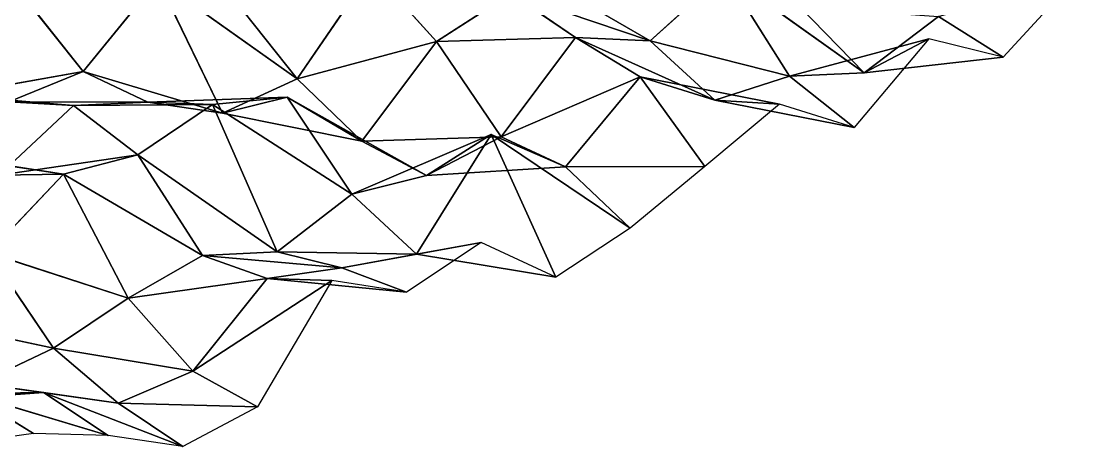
# Model space of a CAD drawing. Header units: metres. Extents: x -3703 to 431, y -1555 to 134.
# Drawn here: x -3354.5 to -3164.5, y -1554.9 to -1477.3 of the extents above; entities that cross this region are included whole.
import ezdxf

# ---------------------------------------------------------------- set-up
doc = ezdxf.new("R2010")
doc.units = ezdxf.units.M

msp = doc.modelspace()

# ---------------------------------------------------------------- linework, layer by layer
for p, q in [((-3291.4922, -1468.129, -7517.086), (-3304.9087, -1487.7152, -7540.2017)), ((-3304.9087, -1487.7152, -7540.2017), (-3291.4922, -1468.129, -7517.086)), ((-3291.4922, -1468.129, -7517.086), (-3279.8647, -1480.9845, -7554.538)), ((-3279.8647, -1480.9845, -7554.538), (-3291.4922, -1468.129, -7517.086)), ((-3227.988, -1468.756, -7515.113), (-3241.4043, -1480.8735, -7539.899)), ((-3241.4043, -1480.8735, -7539.899), (-3227.988, -1468.756, -7515.113)), ((-3202.944, -1486.6082, -7523.952), (-3227.988, -1468.756, -7515.113)), ((-3227.988, -1468.756, -7515.113), (-3216.3604, -1487.213, -7551.3125)), ((-3216.3604, -1487.213, -7551.3125), (-3227.988, -1468.756, -7515.113)), ((-3227.988, -1468.756, -7515.113), (-3202.944, -1486.6082, -7523.952)), ((-3329.9526, -1469.9124, -7531.3516), (-3343.3691, -1486.3613, -7555.1685)), ((-3343.3691, -1486.3613, -7555.1685), (-3329.9526, -1469.9124, -7531.3516)), ((-3304.9087, -1487.7152, -7540.2017), (-3329.9526, -1469.9124, -7531.3516)), ((-3329.9526, -1469.9124, -7531.3516), (-3318.3252, -1493.9022, -7566.3135)), ((-3318.3252, -1493.9022, -7566.3135), (-3329.9526, -1469.9124, -7531.3516)), ((-3329.9526, -1469.9124, -7531.3516), (-3304.9087, -1487.7152, -7540.2017)), ((-3164.4836, -1469.2146, -7513.177), (-3177.9001, -1483.8224, -7537.4062)), ((-3354.9966, -1471.7637, -7518.1064), (-3343.3691, -1486.3613, -7555.1685)), ((-3343.3691, -1486.3613, -7555.1685), (-3354.9966, -1471.7637, -7518.1064)), ((-3266.4482, -1472.3667, -7528.9697), (-3279.8647, -1480.9845, -7554.538)), ((-3279.8647, -1480.9845, -7554.538), (-3266.4482, -1472.3667, -7528.9697)), ((-3241.4043, -1480.8735, -7539.899), (-3266.4482, -1472.3667, -7528.9697)), ((-3266.4482, -1472.3667, -7528.9697), (-3254.8208, -1480.2748, -7567.528)), ((-3254.8208, -1480.2748, -7567.528), (-3266.4482, -1472.3667, -7528.9697)), ((-3266.4482, -1472.3667, -7528.9697), (-3241.4043, -1480.8735, -7539.899)), ((-3316.5361, -1473.0378, -7503.157), (-3304.9087, -1487.7152, -7540.2017)), ((-3304.9087, -1487.7152, -7540.2017), (-3316.5361, -1473.0378, -7503.157)), ((-3253.032, -1474.1725, -7501.071), (-3241.4043, -1480.8735, -7539.899)), ((-3241.4043, -1480.8735, -7539.899), (-3253.032, -1474.1725, -7501.071)), ((-3214.5715, -1474.7175, -7486.284), (-3202.944, -1486.6082, -7523.952)), ((-3202.944, -1486.6082, -7523.952), (-3214.5715, -1474.7175, -7486.284)), ((-3189.5276, -1476.5232, -7498.7114), (-3202.944, -1486.6082, -7523.952)), ((-3202.944, -1486.6082, -7523.952), (-3189.5276, -1476.5232, -7498.7114)), ((-3189.5276, -1476.5232, -7498.7114), (-3177.9001, -1483.8224, -7537.4062)), ((-3177.9001, -1483.8224, -7537.4062), (-3189.5276, -1476.5232, -7498.7114)), ((-3254.8208, -1480.2748, -7567.528), (-3279.8647, -1480.9845, -7554.538)), ((-3279.8647, -1480.9845, -7554.538), (-3254.8208, -1480.2748, -7567.528)), ((-3254.8208, -1480.2748, -7567.528), (-3268.2373, -1498.112, -7591.0347)), ((-3268.2373, -1498.112, -7591.0347), (-3254.8208, -1480.2748, -7567.528)), ((-3241.4043, -1480.8735, -7539.899), (-3254.8208, -1480.2748, -7567.528)), ((-3229.7769, -1491.5293, -7577.843), (-3254.8208, -1480.2748, -7567.528)), ((-3254.8208, -1480.2748, -7567.528), (-3241.4043, -1480.8735, -7539.899)), ((-3254.8208, -1480.2748, -7567.528), (-3243.1934, -1487.3425, -7606.274)), ((-3243.1934, -1487.3425, -7606.274), (-3254.8208, -1480.2748, -7567.528)), ((-3254.8208, -1480.2748, -7567.528), (-3229.7769, -1491.5293, -7577.843)), ((-3191.3164, -1480.543, -7565.6353), (-3216.3604, -1487.213, -7551.3125)), ((-3216.3604, -1487.213, -7551.3125), (-3191.3164, -1480.543, -7565.6353)), ((-3191.3164, -1480.543, -7565.6353), (-3204.733, -1496.4631, -7589.5703)), ((-3202.944, -1486.6082, -7523.952), (-3191.3164, -1480.543, -7565.6353)), ((-3191.3164, -1480.543, -7565.6353), (-3202.944, -1486.6082, -7523.952)), ((-3177.9001, -1483.8224, -7537.4062), (-3191.3164, -1480.543, -7565.6353)), ((-3279.8647, -1480.9845, -7554.538), (-3304.9087, -1487.7152, -7540.2017)), ((-3304.9087, -1487.7152, -7540.2017), (-3279.8647, -1480.9845, -7554.538)), ((-3279.8647, -1480.9845, -7554.538), (-3293.2812, -1498.8893, -7578.03)), ((-3293.2812, -1498.8893, -7578.03), (-3279.8647, -1480.9845, -7554.538)), ((-3279.8647, -1480.9845, -7554.538), (-3268.2373, -1498.112, -7591.0347)), ((-3268.2373, -1498.112, -7591.0347), (-3279.8647, -1480.9845, -7554.538)), ((-3216.3604, -1487.213, -7551.3125), (-3241.4043, -1480.8735, -7539.899)), ((-3241.4043, -1480.8735, -7539.899), (-3229.7769, -1491.5293, -7577.843)), ((-3229.7769, -1491.5293, -7577.843), (-3241.4043, -1480.8735, -7539.899)), ((-3241.4043, -1480.8735, -7539.899), (-3216.3604, -1487.213, -7551.3125)), ((-3177.9001, -1483.8224, -7537.4062), (-3202.944, -1486.6082, -7523.952)), ((-3202.944, -1486.6082, -7523.952), (-3177.9001, -1483.8224, -7537.4062)), ((-3343.3691, -1486.3613, -7555.1685), (-3368.413, -1490.8196, -7541.3403)), ((-3368.413, -1490.8196, -7541.3403), (-3343.3691, -1486.3613, -7555.1685)), ((-3343.3691, -1486.3613, -7555.1685), (-3356.7854, -1491.8448, -7581.4385)), ((-3356.7854, -1491.8448, -7581.4385), (-3343.3691, -1486.3613, -7555.1685)), ((-3318.3252, -1493.9022, -7566.3135), (-3343.3691, -1486.3613, -7555.1685)), ((-3343.3691, -1486.3613, -7555.1685), (-3331.7415, -1491.886, -7594.2603)), ((-3331.7415, -1491.886, -7594.2603), (-3343.3691, -1486.3613, -7555.1685)), ((-3343.3691, -1486.3613, -7555.1685), (-3318.3252, -1493.9022, -7566.3135)), ((-3304.9087, -1487.7152, -7540.2017), (-3318.3252, -1493.9022, -7566.3135)), ((-3318.3252, -1493.9022, -7566.3135), (-3304.9087, -1487.7152, -7540.2017)), ((-3304.9087, -1487.7152, -7540.2017), (-3293.2812, -1498.8893, -7578.03)), ((-3293.2812, -1498.8893, -7578.03), (-3304.9087, -1487.7152, -7540.2017)), ((-3243.1934, -1487.3425, -7606.274), (-3268.2373, -1498.112, -7591.0347)), ((-3268.2373, -1498.112, -7591.0347), (-3243.1934, -1487.3425, -7606.274)), ((-3243.1934, -1487.3425, -7606.274), (-3256.6096, -1503.4966, -7630.1577)), ((-3256.6096, -1503.4966, -7630.1577), (-3243.1934, -1487.3425, -7606.274)), ((-3229.7769, -1491.5293, -7577.843), (-3243.1934, -1487.3425, -7606.274)), ((-3218.1494, -1492.2335, -7618.0117), (-3243.1934, -1487.3425, -7606.274)), ((-3243.1934, -1487.3425, -7606.274), (-3229.7769, -1491.5293, -7577.843)), ((-3243.1934, -1487.3425, -7606.274), (-3231.5657, -1503.4424, -7643.001)), ((-3231.5657, -1503.4424, -7643.001), (-3243.1934, -1487.3425, -7606.274)), ((-3243.1934, -1487.3425, -7606.274), (-3218.1494, -1492.2335, -7618.0117)), ((-3216.3604, -1487.213, -7551.3125), (-3229.7769, -1491.5293, -7577.843)), ((-3229.7769, -1491.5293, -7577.843), (-3216.3604, -1487.213, -7551.3125)), ((-3202.944, -1486.6082, -7523.952), (-3216.3604, -1487.213, -7551.3125)), ((-3216.3604, -1487.213, -7551.3125), (-3202.944, -1486.6082, -7523.952)), ((-3216.3604, -1487.213, -7551.3125), (-3204.733, -1496.4631, -7589.5703)), ((-3204.733, -1496.4631, -7589.5703), (-3216.3604, -1487.213, -7551.3125)), ((-3345.158, -1492.4833, -7621.622), (-3370.202, -1490.4026, -7609.2563)), ((-3370.202, -1490.4026, -7609.2563), (-3345.158, -1492.4833, -7621.622)), ((-3331.7415, -1491.886, -7594.2603), (-3356.7854, -1491.8448, -7581.4385)), ((-3356.7854, -1491.8448, -7581.4385), (-3345.158, -1492.4833, -7621.622)), ((-3345.158, -1492.4833, -7621.622), (-3356.7854, -1491.8448, -7581.4385)), ((-3356.7854, -1491.8448, -7581.4385), (-3331.7415, -1491.886, -7594.2603)), ((-3331.7415, -1491.886, -7594.2603), (-3345.158, -1492.4833, -7621.622)), ((-3345.158, -1492.4833, -7621.622), (-3331.7415, -1491.886, -7594.2603)), ((-3306.6975, -1491.0125, -7607.287), (-3331.7415, -1491.886, -7594.2603)), ((-3331.7415, -1491.886, -7594.2603), (-3306.6975, -1491.0125, -7607.287)), ((-3318.3252, -1493.9022, -7566.3135), (-3331.7415, -1491.886, -7594.2603)), ((-3331.7415, -1491.886, -7594.2603), (-3318.3252, -1493.9022, -7566.3135)), ((-3331.7415, -1491.886, -7594.2603), (-3320.114, -1492.2869, -7634.497)), ((-3320.114, -1492.2869, -7634.497), (-3331.7415, -1491.886, -7594.2603)), ((-3306.6975, -1491.0125, -7607.287), (-3320.114, -1492.2869, -7634.497)), ((-3320.114, -1492.2869, -7634.497), (-3306.6975, -1491.0125, -7607.287)), ((-3318.3252, -1493.9022, -7566.3135), (-3306.6975, -1491.0125, -7607.287)), ((-3306.6975, -1491.0125, -7607.287), (-3318.3252, -1493.9022, -7566.3135)), ((-3293.2812, -1498.8893, -7578.03), (-3306.6975, -1491.0125, -7607.287)), ((-3281.6536, -1505.0519, -7616.979), (-3306.6975, -1491.0125, -7607.287)), ((-3306.6975, -1491.0125, -7607.287), (-3293.2812, -1498.8893, -7578.03)), ((-3306.6975, -1491.0125, -7607.287), (-3295.07, -1508.407, -7643.724)), ((-3295.07, -1508.407, -7643.724), (-3306.6975, -1491.0125, -7607.287)), ((-3306.6975, -1491.0125, -7607.287), (-3281.6536, -1505.0519, -7616.979)), ((-3204.733, -1496.4631, -7589.5703), (-3229.7769, -1491.5293, -7577.843)), ((-3229.7769, -1491.5293, -7577.843), (-3218.1494, -1492.2335, -7618.0117)), ((-3218.1494, -1492.2335, -7618.0117), (-3229.7769, -1491.5293, -7577.843)), ((-3229.7769, -1491.5293, -7577.843), (-3204.733, -1496.4631, -7589.5703)), ((-3345.158, -1492.4833, -7621.622), (-3358.5742, -1505.0293, -7646.312)), ((-3358.5742, -1505.0293, -7646.312), (-3345.158, -1492.4833, -7621.622)), ((-3320.114, -1492.2869, -7634.497), (-3345.158, -1492.4833, -7621.622)), ((-3345.158, -1492.4833, -7621.622), (-3320.114, -1492.2869, -7634.497)), ((-3345.158, -1492.4833, -7621.622), (-3333.5303, -1501.366, -7659.9624)), ((-3333.5303, -1501.366, -7659.9624), (-3345.158, -1492.4833, -7621.622)), ((-3320.114, -1492.2869, -7634.497), (-3333.5303, -1501.366, -7659.9624)), ((-3333.5303, -1501.366, -7659.9624), (-3320.114, -1492.2869, -7634.497)), ((-3295.07, -1508.407, -7643.724), (-3320.114, -1492.2869, -7634.497)), ((-3320.114, -1492.2869, -7634.497), (-3308.4863, -1518.808, -7668.8936)), ((-3308.4863, -1518.808, -7668.8936), (-3320.114, -1492.2869, -7634.497)), ((-3320.114, -1492.2869, -7634.497), (-3295.07, -1508.407, -7643.724)), ((-3293.2812, -1498.8893, -7578.03), (-3318.3252, -1493.9022, -7566.3135)), ((-3318.3252, -1493.9022, -7566.3135), (-3293.2812, -1498.8893, -7578.03)), ((-3218.1494, -1492.2335, -7618.0117), (-3231.5657, -1503.4424, -7643.001)), ((-3204.733, -1496.4631, -7589.5703), (-3218.1494, -1492.2335, -7618.0117)), ((-3270.0261, -1497.6952, -7658.95), (-3295.07, -1508.407, -7643.724)), ((-3295.07, -1508.407, -7643.724), (-3270.0261, -1497.6952, -7658.95)), ((-3270.0261, -1497.6952, -7658.95), (-3283.4424, -1519.2075, -7681.6353)), ((-3283.4424, -1519.2075, -7681.6353), (-3270.0261, -1497.6952, -7658.95)), ((-3281.6536, -1505.0519, -7616.979), (-3270.0261, -1497.6952, -7658.95)), ((-3270.0261, -1497.6952, -7658.95), (-3281.6536, -1505.0519, -7616.979)), ((-3256.6096, -1503.4966, -7630.1577), (-3270.0261, -1497.6952, -7658.95)), ((-3244.9822, -1514.5598, -7668.0107), (-3270.0261, -1497.6952, -7658.95)), ((-3270.0261, -1497.6952, -7658.95), (-3256.6096, -1503.4966, -7630.1577)), ((-3270.0261, -1497.6952, -7658.95), (-3258.3984, -1523.3535, -7693.5396)), ((-3258.3984, -1523.3535, -7693.5396), (-3270.0261, -1497.6952, -7658.95)), ((-3270.0261, -1497.6952, -7658.95), (-3244.9822, -1514.5598, -7668.0107)), ((-3268.2373, -1498.112, -7591.0347), (-3293.2812, -1498.8893, -7578.03)), ((-3293.2812, -1498.8893, -7578.03), (-3268.2373, -1498.112, -7591.0347)), ((-3293.2812, -1498.8893, -7578.03), (-3281.6536, -1505.0519, -7616.979)), ((-3281.6536, -1505.0519, -7616.979), (-3293.2812, -1498.8893, -7578.03)), ((-3268.2373, -1498.112, -7591.0347), (-3281.6536, -1505.0519, -7616.979)), ((-3281.6536, -1505.0519, -7616.979), (-3268.2373, -1498.112, -7591.0347)), ((-3268.2373, -1498.112, -7591.0347), (-3256.6096, -1503.4966, -7630.1577)), ((-3256.6096, -1503.4966, -7630.1577), (-3268.2373, -1498.112, -7591.0347)), ((-3346.9468, -1504.8547, -7686.6777), (-3371.9907, -1500.9602, -7674.7173)), ((-3371.9907, -1500.9602, -7674.7173), (-3346.9468, -1504.8547, -7686.6777)), ((-3333.5303, -1501.366, -7659.9624), (-3358.5742, -1505.0293, -7646.312)), ((-3358.5742, -1505.0293, -7646.312), (-3333.5303, -1501.366, -7659.9624)), ((-3333.5303, -1501.366, -7659.9624), (-3346.9468, -1504.8547, -7686.6777)), ((-3346.9468, -1504.8547, -7686.6777), (-3333.5303, -1501.366, -7659.9624)), ((-3308.4863, -1518.808, -7668.8936), (-3333.5303, -1501.366, -7659.9624)), ((-3333.5303, -1501.366, -7659.9624), (-3321.9028, -1519.4565, -7696.2437)), ((-3321.9028, -1519.4565, -7696.2437), (-3333.5303, -1501.366, -7659.9624)), ((-3333.5303, -1501.366, -7659.9624), (-3308.4863, -1518.808, -7668.8936)), ((-3346.9468, -1504.8547, -7686.6777), (-3360.3633, -1518.9825, -7711.014)), ((-3360.3633, -1518.9825, -7711.014), (-3346.9468, -1504.8547, -7686.6777)), ((-3358.5742, -1505.0293, -7646.312), (-3346.9468, -1504.8547, -7686.6777)), ((-3346.9468, -1504.8547, -7686.6777), (-3358.5742, -1505.0293, -7646.312)), ((-3321.9028, -1519.4565, -7696.2437), (-3346.9468, -1504.8547, -7686.6777)), ((-3346.9468, -1504.8547, -7686.6777), (-3335.3193, -1527.0864, -7722.033)), ((-3335.3193, -1527.0864, -7722.033), (-3346.9468, -1504.8547, -7686.6777)), ((-3346.9468, -1504.8547, -7686.6777), (-3321.9028, -1519.4565, -7696.2437)), ((-3281.6536, -1505.0519, -7616.979), (-3295.07, -1508.407, -7643.724)), ((-3295.07, -1508.407, -7643.724), (-3281.6536, -1505.0519, -7616.979)), ((-3256.6096, -1503.4966, -7630.1577), (-3281.6536, -1505.0519, -7616.979)), ((-3281.6536, -1505.0519, -7616.979), (-3256.6096, -1503.4966, -7630.1577)), ((-3231.5657, -1503.4424, -7643.001), (-3256.6096, -1503.4966, -7630.1577)), ((-3256.6096, -1503.4966, -7630.1577), (-3231.5657, -1503.4424, -7643.001)), ((-3256.6096, -1503.4966, -7630.1577), (-3244.9822, -1514.5598, -7668.0107)), ((-3244.9822, -1514.5598, -7668.0107), (-3256.6096, -1503.4966, -7630.1577)), ((-3231.5657, -1503.4424, -7643.001), (-3244.9822, -1514.5598, -7668.0107)), ((-3295.07, -1508.407, -7643.724), (-3308.4863, -1518.808, -7668.8936)), ((-3308.4863, -1518.808, -7668.8936), (-3295.07, -1508.407, -7643.724)), ((-3295.07, -1508.407, -7643.724), (-3283.4424, -1519.2075, -7681.6353)), ((-3283.4424, -1519.2075, -7681.6353), (-3295.07, -1508.407, -7643.724)), ((-3244.9822, -1514.5598, -7668.0107), (-3258.3984, -1523.3535, -7693.5396)), ((-3271.815, -1517.1113, -7722.4307), (-3296.859, -1521.6758, -7708.5786)), ((-3296.859, -1521.6758, -7708.5786), (-3271.815, -1517.1113, -7722.4307)), ((-3271.815, -1517.1113, -7722.4307), (-3285.2314, -1526.0361, -7747.93)), ((-3283.4424, -1519.2075, -7681.6353), (-3271.815, -1517.1113, -7722.4307)), ((-3271.815, -1517.1113, -7722.4307), (-3283.4424, -1519.2075, -7681.6353)), ((-3258.3984, -1523.3535, -7693.5396), (-3271.815, -1517.1113, -7722.4307)), ((-3335.3193, -1527.0864, -7722.033), (-3360.3633, -1518.9825, -7711.014)), ((-3360.3633, -1518.9825, -7711.014), (-3348.7356, -1536.112, -7747.5107)), ((-3348.7356, -1536.112, -7747.5107), (-3360.3633, -1518.9825, -7711.014)), ((-3360.3633, -1518.9825, -7711.014), (-3335.3193, -1527.0864, -7722.033)), ((-3321.9028, -1519.4565, -7696.2437), (-3335.3193, -1527.0864, -7722.033)), ((-3335.3193, -1527.0864, -7722.033), (-3321.9028, -1519.4565, -7696.2437)), ((-3308.4863, -1518.808, -7668.8936), (-3321.9028, -1519.4565, -7696.2437)), ((-3321.9028, -1519.4565, -7696.2437), (-3308.4863, -1518.808, -7668.8936)), ((-3296.859, -1521.6758, -7708.5786), (-3321.9028, -1519.4565, -7696.2437)), ((-3321.9028, -1519.4565, -7696.2437), (-3310.2754, -1523.5592, -7735.653)), ((-3310.2754, -1523.5592, -7735.653), (-3321.9028, -1519.4565, -7696.2437)), ((-3321.9028, -1519.4565, -7696.2437), (-3296.859, -1521.6758, -7708.5786)), ((-3283.4424, -1519.2075, -7681.6353), (-3308.4863, -1518.808, -7668.8936)), ((-3308.4863, -1518.808, -7668.8936), (-3296.859, -1521.6758, -7708.5786)), ((-3296.859, -1521.6758, -7708.5786), (-3308.4863, -1518.808, -7668.8936)), ((-3308.4863, -1518.808, -7668.8936), (-3283.4424, -1519.2075, -7681.6353)), ((-3283.4424, -1519.2075, -7681.6353), (-3296.859, -1521.6758, -7708.5786)), ((-3296.859, -1521.6758, -7708.5786), (-3283.4424, -1519.2075, -7681.6353)), ((-3258.3984, -1523.3535, -7693.5396), (-3283.4424, -1519.2075, -7681.6353)), ((-3283.4424, -1519.2075, -7681.6353), (-3258.3984, -1523.3535, -7693.5396)), ((-3296.859, -1521.6758, -7708.5786), (-3310.2754, -1523.5592, -7735.653)), ((-3310.2754, -1523.5592, -7735.653), (-3296.859, -1521.6758, -7708.5786)), ((-3296.859, -1521.6758, -7708.5786), (-3285.2314, -1526.0361, -7747.93)), ((-3285.2314, -1526.0361, -7747.93), (-3296.859, -1521.6758, -7708.5786)), ((-3310.2754, -1523.5592, -7735.653), (-3335.3193, -1527.0864, -7722.033)), ((-3335.3193, -1527.0864, -7722.033), (-3310.2754, -1523.5592, -7735.653)), ((-3310.2754, -1523.5592, -7735.653), (-3323.6917, -1540.21, -7759.426)), ((-3323.6917, -1540.21, -7759.426), (-3310.2754, -1523.5592, -7735.653)), ((-3298.6477, -1523.949, -7775.893), (-3323.6917, -1540.21, -7759.426)), ((-3323.6917, -1540.21, -7759.426), (-3298.6477, -1523.949, -7775.893)), ((-3298.6477, -1523.949, -7775.893), (-3312.0642, -1546.6018, -7798.3228)), ((-3285.2314, -1526.0361, -7747.93), (-3310.2754, -1523.5592, -7735.653)), ((-3310.2754, -1523.5592, -7735.653), (-3298.6477, -1523.949, -7775.893)), ((-3298.6477, -1523.949, -7775.893), (-3310.2754, -1523.5592, -7735.653)), ((-3310.2754, -1523.5592, -7735.653), (-3285.2314, -1526.0361, -7747.93)), ((-3285.2314, -1526.0361, -7747.93), (-3298.6477, -1523.949, -7775.893)), ((-3335.3193, -1527.0864, -7722.033), (-3348.7356, -1536.112, -7747.5107)), ((-3348.7356, -1536.112, -7747.5107), (-3335.3193, -1527.0864, -7722.033)), ((-3335.3193, -1527.0864, -7722.033), (-3323.6917, -1540.21, -7759.426)), ((-3323.6917, -1540.21, -7759.426), (-3335.3193, -1527.0864, -7722.033)), ((-3348.7356, -1536.112, -7747.5107), (-3373.7795, -1530.7761, -7735.8726)), ((-3373.7795, -1530.7761, -7735.8726), (-3348.7356, -1536.112, -7747.5107)), ((-3348.7356, -1536.112, -7747.5107), (-3362.152, -1542.4381, -7773.5913)), ((-3362.152, -1542.4381, -7773.5913), (-3348.7356, -1536.112, -7747.5107)), ((-3323.6917, -1540.21, -7759.426), (-3348.7356, -1536.112, -7747.5107)), ((-3348.7356, -1536.112, -7747.5107), (-3337.1082, -1545.9619, -7785.635)), ((-3337.1082, -1545.9619, -7785.635), (-3348.7356, -1536.112, -7747.5107)), ((-3348.7356, -1536.112, -7747.5107), (-3323.6917, -1540.21, -7759.426)), ((-3323.6917, -1540.21, -7759.426), (-3337.1082, -1545.9619, -7785.635)), ((-3337.1082, -1545.9619, -7785.635), (-3323.6917, -1540.21, -7759.426)), ((-3323.6917, -1540.21, -7759.426), (-3312.0642, -1546.6018, -7798.3228)), ((-3312.0642, -1546.6018, -7798.3228), (-3323.6917, -1540.21, -7759.426)), ((-3337.1082, -1545.9619, -7785.635), (-3362.152, -1542.4381, -7773.5913)), ((-3362.152, -1542.4381, -7773.5913), (-3350.5244, -1544.0784, -7813.5513)), ((-3350.5244, -1544.0784, -7813.5513), (-3362.152, -1542.4381, -7773.5913)), ((-3362.152, -1542.4381, -7773.5913), (-3337.1082, -1545.9619, -7785.635)), ((-3350.5244, -1544.0784, -7813.5513), (-3375.5684, -1545.7593, -7800.344)), ((-3375.5684, -1545.7593, -7800.344), (-3350.5244, -1544.0784, -7813.5513)), ((-3350.5244, -1544.0784, -7813.5513), (-3363.941, -1544.2678, -7841.0044)), ((-3363.941, -1544.2678, -7841.0044), (-3350.5244, -1544.0784, -7813.5513)), ((-3338.897, -1551.749, -7852.1626), (-3363.941, -1544.2678, -7841.0044)), ((-3363.941, -1544.2678, -7841.0044), (-3352.3135, -1551.4012, -7879.7363)), ((-3352.3135, -1551.4012, -7879.7363), (-3363.941, -1544.2678, -7841.0044)), ((-3363.941, -1544.2678, -7841.0044), (-3338.897, -1551.749, -7852.1626)), ((-3337.1082, -1545.9619, -7785.635), (-3350.5244, -1544.0784, -7813.5513)), ((-3325.4805, -1553.7609, -7824.2173), (-3350.5244, -1544.0784, -7813.5513)), ((-3350.5244, -1544.0784, -7813.5513), (-3337.1082, -1545.9619, -7785.635)), ((-3350.5244, -1544.0784, -7813.5513), (-3338.897, -1551.749, -7852.1626)), ((-3338.897, -1551.749, -7852.1626), (-3350.5244, -1544.0784, -7813.5513)), ((-3350.5244, -1544.0784, -7813.5513), (-3325.4805, -1553.7609, -7824.2173)), ((-3312.0642, -1546.6018, -7798.3228), (-3337.1082, -1545.9619, -7785.635)), ((-3337.1082, -1545.9619, -7785.635), (-3325.4805, -1553.7609, -7824.2173)), ((-3325.4805, -1553.7609, -7824.2173), (-3337.1082, -1545.9619, -7785.635)), ((-3337.1082, -1545.9619, -7785.635), (-3312.0642, -1546.6018, -7798.3228)), ((-3312.0642, -1546.6018, -7798.3228), (-3325.4805, -1553.7609, -7824.2173)), ((-3352.3135, -1551.4012, -7879.7363), (-3377.3574, -1554.8911, -7866.1245)), ((-3338.897, -1551.749, -7852.1626), (-3352.3135, -1551.4012, -7879.7363)), ((-3325.4805, -1553.7609, -7824.2173), (-3338.897, -1551.749, -7852.1626))]:
    msp.add_line(p, q)
for points in [[(-3304.9087, -1487.7152, -7540.2017), (-3316.5361, -1473.0378, -7503.157), (-3291.4922, -1468.129, -7517.086), (-3291.4922, -1468.1289, -7517.086)], [(-3291.4922, -1468.129, -7517.086), (-3279.8647, -1480.9845, -7554.538), (-3304.9087, -1487.7152, -7540.2017), (-3304.9087, -1487.7151, -7540.2017)], [(-3279.8647, -1480.9845, -7554.538), (-3291.4922, -1468.129, -7517.086), (-3266.4482, -1472.3667, -7528.9697), (-3266.4482, -1472.3666, -7528.9697)], [(-3241.4043, -1480.8735, -7539.899), (-3253.032, -1474.1725, -7501.071), (-3227.988, -1468.756, -7515.113), (-3227.988, -1468.7559, -7515.113)], [(-3227.988, -1468.756, -7515.113), (-3216.3604, -1487.213, -7551.3125), (-3241.4043, -1480.8735, -7539.899), (-3241.4043, -1480.8734, -7539.899)], [(-3214.5715, -1474.7175, -7486.284), (-3202.944, -1486.6082, -7523.952), (-3227.988, -1468.756, -7515.113), (-3227.988, -1468.7559, -7515.113)], [(-3216.3604, -1487.213, -7551.3125), (-3227.988, -1468.756, -7515.113), (-3202.944, -1486.6082, -7523.952), (-3202.944, -1486.608, -7523.952)], [(-3343.3691, -1486.3613, -7555.1685), (-3354.9966, -1471.7637, -7518.1064), (-3329.9526, -1469.9124, -7531.3516), (-3329.9526, -1469.9122, -7531.3516)], [(-3329.9526, -1469.9124, -7531.3516), (-3318.3252, -1493.9022, -7566.3135), (-3343.3691, -1486.3613, -7555.1685), (-3343.3691, -1486.3612, -7555.1685)], [(-3316.5361, -1473.0378, -7503.157), (-3304.9087, -1487.7152, -7540.2017), (-3329.9526, -1469.9124, -7531.3516), (-3329.9526, -1469.9122, -7531.3516)], [(-3318.3252, -1493.9022, -7566.3135), (-3329.9526, -1469.9124, -7531.3516), (-3304.9087, -1487.7152, -7540.2017), (-3304.9087, -1487.7151, -7540.2017)], [(-3177.9001, -1483.8224, -7537.4062), (-3189.5276, -1476.5232, -7498.7114), (-3164.4836, -1469.2146, -7513.177), (-3164.4836, -1469.2145, -7513.177)], [(-3354.9966, -1471.7637, -7518.1064), (-3343.3691, -1486.3613, -7555.1685), (-3368.413, -1490.8196, -7541.3403), (-3368.413, -1490.8195, -7541.3403)], [(-3266.4482, -1472.3667, -7528.9697), (-3254.8208, -1480.2748, -7567.528), (-3279.8647, -1480.9845, -7554.538), (-3279.8647, -1480.9844, -7554.538)], [(-3253.032, -1474.1725, -7501.071), (-3241.4043, -1480.8735, -7539.899), (-3266.4482, -1472.3667, -7528.9697), (-3266.4482, -1472.3666, -7528.9697)], [(-3254.8208, -1480.2748, -7567.528), (-3266.4482, -1472.3667, -7528.9697), (-3241.4043, -1480.8735, -7539.899), (-3241.4043, -1480.8734, -7539.899)], [(-3202.944, -1486.6082, -7523.952), (-3214.5715, -1474.7175, -7486.284), (-3189.5276, -1476.5232, -7498.7114), (-3189.5276, -1476.5231, -7498.7114)], [(-3189.5276, -1476.5232, -7498.7114), (-3177.9001, -1483.8224, -7537.4062), (-3202.944, -1486.6082, -7523.952), (-3202.944, -1486.608, -7523.952)], [(-3268.2373, -1498.112, -7591.0347), (-3279.8647, -1480.9845, -7554.538), (-3254.8208, -1480.2748, -7567.528), (-3254.8208, -1480.2747, -7567.528)], [(-3254.8208, -1480.2748, -7567.528), (-3243.1934, -1487.3425, -7606.274), (-3268.2373, -1498.112, -7591.0347), (-3268.2373, -1498.1119, -7591.0347)], [(-3241.4043, -1480.8735, -7539.899), (-3229.7769, -1491.5293, -7577.843), (-3254.8208, -1480.2748, -7567.528), (-3254.8208, -1480.2747, -7567.528)], [(-3243.1934, -1487.3425, -7606.274), (-3254.8208, -1480.2748, -7567.528), (-3229.7769, -1491.5293, -7577.843), (-3229.7769, -1491.5292, -7577.843)], [(-3204.733, -1496.4631, -7589.5703), (-3216.3604, -1487.213, -7551.3125), (-3191.3164, -1480.543, -7565.6353), (-3191.3164, -1480.5428, -7565.6353)], [(-3202.944, -1486.6082, -7523.952), (-3191.3164, -1480.543, -7565.6353), (-3216.3604, -1487.213, -7551.3125), (-3216.3604, -1487.2129, -7551.3125)], [(-3191.3164, -1480.543, -7565.6353), (-3202.944, -1486.6082, -7523.952), (-3177.9001, -1483.8224, -7537.4062), (-3177.9001, -1483.8223, -7537.4062)], [(-3293.2812, -1498.8893, -7578.03), (-3304.9087, -1487.7152, -7540.2017), (-3279.8647, -1480.9845, -7554.538), (-3279.8647, -1480.9844, -7554.538)], [(-3279.8647, -1480.9845, -7554.538), (-3268.2373, -1498.112, -7591.0347), (-3293.2812, -1498.8893, -7578.03), (-3293.2812, -1498.8892, -7578.03)], [(-3229.7769, -1491.5293, -7577.843), (-3241.4043, -1480.8735, -7539.899), (-3216.3604, -1487.213, -7551.3125), (-3216.3604, -1487.2129, -7551.3125)], [(-3356.7854, -1491.8448, -7581.4385), (-3368.413, -1490.8196, -7541.3403), (-3343.3691, -1486.3613, -7555.1685), (-3343.3691, -1486.3612, -7555.1685)], [(-3343.3691, -1486.3613, -7555.1685), (-3331.7415, -1491.886, -7594.2603), (-3356.7854, -1491.8448, -7581.4385), (-3356.7854, -1491.8447, -7581.4385)], [(-3331.7415, -1491.886, -7594.2603), (-3343.3691, -1486.3613, -7555.1685), (-3318.3252, -1493.9022, -7566.3135), (-3318.3252, -1493.9021, -7566.3135)], [(-3304.9087, -1487.7152, -7540.2017), (-3293.2812, -1498.8893, -7578.03), (-3318.3252, -1493.9022, -7566.3135), (-3318.3252, -1493.9021, -7566.3135)], [(-3256.6096, -1503.4966, -7630.1577), (-3268.2373, -1498.112, -7591.0347), (-3243.1934, -1487.3425, -7606.274), (-3243.1934, -1487.3424, -7606.274)], [(-3243.1934, -1487.3425, -7606.274), (-3231.5657, -1503.4424, -7643.001), (-3256.6096, -1503.4966, -7630.1577), (-3256.6096, -1503.4965, -7630.1577)], [(-3229.7769, -1491.5293, -7577.843), (-3218.1494, -1492.2335, -7618.0117), (-3243.1934, -1487.3425, -7606.274), (-3243.1934, -1487.3424, -7606.274)], [(-3231.5657, -1503.4424, -7643.001), (-3243.1934, -1487.3425, -7606.274), (-3218.1494, -1492.2335, -7618.0117), (-3218.1494, -1492.2334, -7618.0117)], [(-3216.3604, -1487.213, -7551.3125), (-3204.733, -1496.4631, -7589.5703), (-3229.7769, -1491.5293, -7577.843), (-3229.7769, -1491.5292, -7577.843)], [(-3356.7854, -1491.8448, -7581.4385), (-3345.158, -1492.4833, -7621.622), (-3370.202, -1490.4026, -7609.2563), (-3370.202, -1490.4025, -7609.2563)], [(-3358.5742, -1505.0293, -7646.312), (-3370.202, -1490.4026, -7609.2563), (-3345.158, -1492.4833, -7621.622), (-3345.158, -1492.4832, -7621.622)], [(-3345.158, -1492.4833, -7621.622), (-3356.7854, -1491.8448, -7581.4385), (-3331.7415, -1491.886, -7594.2603), (-3331.7415, -1491.8859, -7594.2603)], [(-3331.7415, -1491.886, -7594.2603), (-3320.114, -1492.2869, -7634.497), (-3345.158, -1492.4833, -7621.622), (-3345.158, -1492.4832, -7621.622)], [(-3320.114, -1492.2869, -7634.497), (-3331.7415, -1491.886, -7594.2603), (-3306.6975, -1491.0125, -7607.287), (-3306.6975, -1491.0123, -7607.287)], [(-3318.3252, -1493.9022, -7566.3135), (-3306.6975, -1491.0125, -7607.287), (-3331.7415, -1491.886, -7594.2603), (-3331.7415, -1491.8859, -7594.2603)], [(-3306.6975, -1491.0125, -7607.287), (-3295.07, -1508.407, -7643.724), (-3320.114, -1492.2869, -7634.497), (-3320.114, -1492.2867, -7634.497)], [(-3306.6975, -1491.0125, -7607.287), (-3318.3252, -1493.9022, -7566.3135), (-3293.2812, -1498.8893, -7578.03), (-3293.2812, -1498.8892, -7578.03)], [(-3293.2812, -1498.8893, -7578.03), (-3281.6536, -1505.0519, -7616.979), (-3306.6975, -1491.0125, -7607.287), (-3306.6975, -1491.0123, -7607.287)], [(-3295.07, -1508.407, -7643.724), (-3306.6975, -1491.0125, -7607.287), (-3281.6536, -1505.0519, -7616.979), (-3281.6536, -1505.0518, -7616.979)], [(-3218.1494, -1492.2335, -7618.0117), (-3229.7769, -1491.5293, -7577.843), (-3204.733, -1496.4631, -7589.5703), (-3204.733, -1496.463, -7589.5703)], [(-3345.158, -1492.4833, -7621.622), (-3333.5303, -1501.366, -7659.9624), (-3358.5742, -1505.0293, -7646.312), (-3358.5742, -1505.0292, -7646.312)], [(-3333.5303, -1501.366, -7659.9624), (-3345.158, -1492.4833, -7621.622), (-3320.114, -1492.2869, -7634.497), (-3320.114, -1492.2867, -7634.497)], [(-3320.114, -1492.2869, -7634.497), (-3308.4863, -1518.808, -7668.8936), (-3333.5303, -1501.366, -7659.9624), (-3333.5303, -1501.3658, -7659.9624)], [(-3308.4863, -1518.808, -7668.8936), (-3320.114, -1492.2869, -7634.497), (-3295.07, -1508.407, -7643.724), (-3295.07, -1508.4069, -7643.724)], [(-3283.4424, -1519.2075, -7681.6353), (-3295.07, -1508.407, -7643.724), (-3270.0261, -1497.6952, -7658.95), (-3270.0261, -1497.6951, -7658.95)], [(-3281.6536, -1505.0519, -7616.979), (-3270.0261, -1497.6952, -7658.95), (-3295.07, -1508.407, -7643.724), (-3295.07, -1508.4069, -7643.724)], [(-3270.0261, -1497.6952, -7658.95), (-3258.3984, -1523.3535, -7693.5396), (-3283.4424, -1519.2075, -7681.6353), (-3283.4424, -1519.2074, -7681.6353)], [(-3270.0261, -1497.6952, -7658.95), (-3281.6536, -1505.0519, -7616.979), (-3256.6096, -1503.4966, -7630.1577), (-3256.6096, -1503.4965, -7630.1577)], [(-3256.6096, -1503.4966, -7630.1577), (-3244.9822, -1514.5598, -7668.0107), (-3270.0261, -1497.6952, -7658.95), (-3270.0261, -1497.6951, -7658.95)], [(-3258.3984, -1523.3535, -7693.5396), (-3270.0261, -1497.6952, -7658.95), (-3244.9822, -1514.5598, -7668.0107), (-3244.9822, -1514.5597, -7668.0107)], [(-3281.6536, -1505.0519, -7616.979), (-3293.2812, -1498.8893, -7578.03), (-3268.2373, -1498.112, -7591.0347), (-3268.2373, -1498.1119, -7591.0347)], [(-3268.2373, -1498.112, -7591.0347), (-3256.6096, -1503.4966, -7630.1577), (-3281.6536, -1505.0519, -7616.979), (-3281.6536, -1505.0518, -7616.979)], [(-3358.5742, -1505.0293, -7646.312), (-3346.9468, -1504.8547, -7686.6777), (-3371.9907, -1500.9602, -7674.7173), (-3371.9907, -1500.9601, -7674.7173)], [(-3360.3633, -1518.9825, -7711.014), (-3371.9907, -1500.9602, -7674.7173), (-3346.9468, -1504.8547, -7686.6777), (-3346.9468, -1504.8546, -7686.6777)], [(-3346.9468, -1504.8547, -7686.6777), (-3358.5742, -1505.0293, -7646.312), (-3333.5303, -1501.366, -7659.9624), (-3333.5303, -1501.3658, -7659.9624)], [(-3333.5303, -1501.366, -7659.9624), (-3321.9028, -1519.4565, -7696.2437), (-3346.9468, -1504.8547, -7686.6777), (-3346.9468, -1504.8546, -7686.6777)], [(-3321.9028, -1519.4565, -7696.2437), (-3333.5303, -1501.366, -7659.9624), (-3308.4863, -1518.808, -7668.8936), (-3308.4863, -1518.8079, -7668.8936)], [(-3346.9468, -1504.8547, -7686.6777), (-3335.3193, -1527.0864, -7722.033), (-3360.3633, -1518.9825, -7711.014), (-3360.3633, -1518.9824, -7711.014)], [(-3335.3193, -1527.0864, -7722.033), (-3346.9468, -1504.8547, -7686.6777), (-3321.9028, -1519.4565, -7696.2437), (-3321.9028, -1519.4564, -7696.2437)], [(-3244.9822, -1514.5598, -7668.0107), (-3256.6096, -1503.4966, -7630.1577), (-3231.5657, -1503.4424, -7643.001), (-3231.5657, -1503.4423, -7643.001)], [(-3295.07, -1508.407, -7643.724), (-3283.4424, -1519.2075, -7681.6353), (-3308.4863, -1518.808, -7668.8936), (-3308.4863, -1518.8079, -7668.8936)], [(-3285.2314, -1526.0361, -7747.93), (-3296.859, -1521.6758, -7708.5786), (-3271.815, -1517.1113, -7722.4307), (-3271.815, -1517.1112, -7722.4307)], [(-3283.4424, -1519.2075, -7681.6353), (-3271.815, -1517.1113, -7722.4307), (-3296.859, -1521.6758, -7708.5786), (-3296.859, -1521.6757, -7708.5786)], [(-3271.815, -1517.1113, -7722.4307), (-3283.4424, -1519.2075, -7681.6353), (-3258.3984, -1523.3535, -7693.5396), (-3258.3984, -1523.3534, -7693.5396)], [(-3360.3633, -1518.9825, -7711.014), (-3348.7356, -1536.112, -7747.5107), (-3373.7795, -1530.7761, -7735.8726), (-3373.7795, -1530.776, -7735.8726)], [(-3348.7356, -1536.112, -7747.5107), (-3360.3633, -1518.9825, -7711.014), (-3335.3193, -1527.0864, -7722.033), (-3335.3193, -1527.0863, -7722.033)], [(-3321.9028, -1519.4565, -7696.2437), (-3310.2754, -1523.5592, -7735.653), (-3335.3193, -1527.0864, -7722.033), (-3335.3193, -1527.0863, -7722.033)], [(-3308.4863, -1518.808, -7668.8936), (-3296.859, -1521.6758, -7708.5786), (-3321.9028, -1519.4565, -7696.2437), (-3321.9028, -1519.4564, -7696.2437)], [(-3310.2754, -1523.5592, -7735.653), (-3321.9028, -1519.4565, -7696.2437), (-3296.859, -1521.6758, -7708.5786), (-3296.859, -1521.6757, -7708.5786)], [(-3296.859, -1521.6758, -7708.5786), (-3308.4863, -1518.808, -7668.8936), (-3283.4424, -1519.2075, -7681.6353), (-3283.4424, -1519.2074, -7681.6353)], [(-3296.859, -1521.6758, -7708.5786), (-3285.2314, -1526.0361, -7747.93), (-3310.2754, -1523.5592, -7735.653), (-3310.2754, -1523.5591, -7735.653)], [(-3323.6917, -1540.21, -7759.426), (-3335.3193, -1527.0864, -7722.033), (-3310.2754, -1523.5592, -7735.653), (-3310.2754, -1523.5591, -7735.653)], [(-3310.2754, -1523.5592, -7735.653), (-3298.6477, -1523.949, -7775.893), (-3323.6917, -1540.21, -7759.426), (-3323.6917, -1540.2098, -7759.426)], [(-3312.0642, -1546.6018, -7798.3228), (-3323.6917, -1540.21, -7759.426), (-3298.6477, -1523.949, -7775.893), (-3298.6477, -1523.9489, -7775.893)], [(-3298.6477, -1523.949, -7775.893), (-3310.2754, -1523.5592, -7735.653), (-3285.2314, -1526.0361, -7747.93), (-3285.2314, -1526.036, -7747.93)], [(-3335.3193, -1527.0864, -7722.033), (-3323.6917, -1540.21, -7759.426), (-3348.7356, -1536.112, -7747.5107), (-3348.7356, -1536.1119, -7747.5107)], [(-3362.152, -1542.4381, -7773.5913), (-3373.7795, -1530.7761, -7735.8726), (-3348.7356, -1536.112, -7747.5107), (-3348.7356, -1536.1119, -7747.5107)], [(-3348.7356, -1536.112, -7747.5107), (-3337.1082, -1545.9619, -7785.635), (-3362.152, -1542.4381, -7773.5913), (-3362.152, -1542.438, -7773.5913)], [(-3337.1082, -1545.9619, -7785.635), (-3348.7356, -1536.112, -7747.5107), (-3323.6917, -1540.21, -7759.426), (-3323.6917, -1540.2098, -7759.426)], [(-3323.6917, -1540.21, -7759.426), (-3312.0642, -1546.6018, -7798.3228), (-3337.1082, -1545.9619, -7785.635), (-3337.1082, -1545.9618, -7785.635)], [(-3362.152, -1542.4381, -7773.5913), (-3350.5244, -1544.0784, -7813.5513), (-3375.5684, -1545.7593, -7800.344), (-3375.5684, -1545.7592, -7800.344)], [(-3350.5244, -1544.0784, -7813.5513), (-3362.152, -1542.4381, -7773.5913), (-3337.1082, -1545.9619, -7785.635), (-3337.1082, -1545.9618, -7785.635)], [(-3363.941, -1544.2678, -7841.0044), (-3352.3135, -1551.4012, -7879.7363), (-3377.3574, -1554.8911, -7866.1245), (-3377.3574, -1554.891, -7866.1245)], [(-3363.941, -1544.2678, -7841.0044), (-3375.5684, -1545.7593, -7800.344), (-3350.5244, -1544.0784, -7813.5513), (-3350.5244, -1544.0782, -7813.5513)], [(-3350.5244, -1544.0784, -7813.5513), (-3338.897, -1551.749, -7852.1626), (-3363.941, -1544.2678, -7841.0044), (-3363.941, -1544.2677, -7841.0044)], [(-3352.3135, -1551.4012, -7879.7363), (-3363.941, -1544.2678, -7841.0044), (-3338.897, -1551.749, -7852.1626), (-3338.897, -1551.7489, -7852.1626)], [(-3337.1082, -1545.9619, -7785.635), (-3325.4805, -1553.7609, -7824.2173), (-3350.5244, -1544.0784, -7813.5513), (-3350.5244, -1544.0782, -7813.5513)], [(-3338.897, -1551.749, -7852.1626), (-3350.5244, -1544.0784, -7813.5513), (-3325.4805, -1553.7609, -7824.2173), (-3325.4805, -1553.7607, -7824.2173)], [(-3325.4805, -1553.7609, -7824.2173), (-3337.1082, -1545.9619, -7785.635), (-3312.0642, -1546.6018, -7798.3228), (-3312.0642, -1546.6017, -7798.3228)]]:
    msp.add_3dface(points)

doc.saveas('drawing.dxf')
